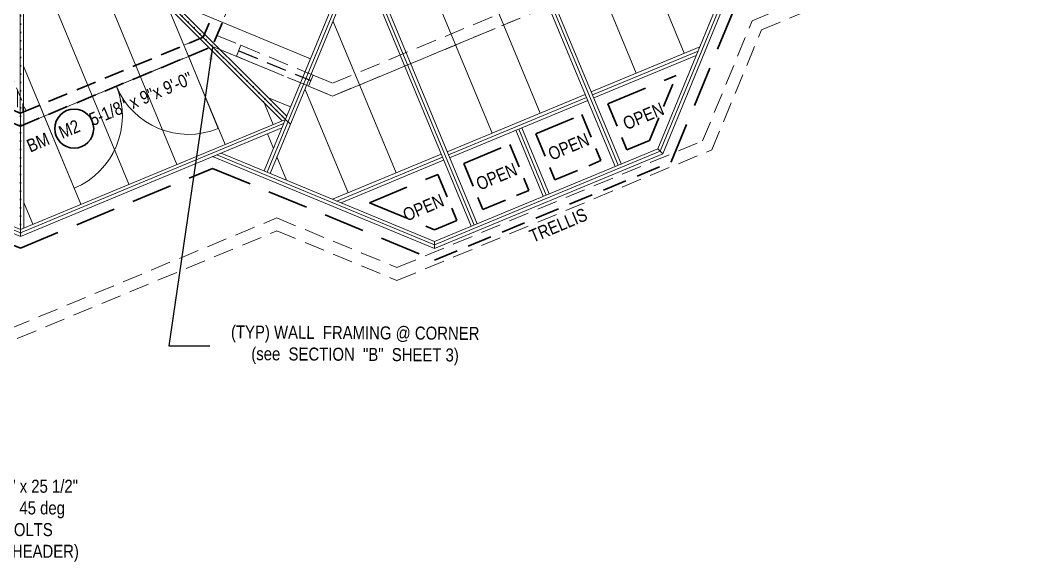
# Model space of a CAD drawing. Header units: inches. Extents: x 2775 to 14269, y 3377 to 7295.
# Drawn here: x 13626.6 to 14094.8, y 3437.5 to 3687.3 of the extents above; entities that cross this region are included whole.
import ezdxf

# ---------------------------------------------------------------- set-up
doc = ezdxf.new("R2010")
doc.units = ezdxf.units.IN
doc.header["$LTSCALE"] = 0.5
doc.header["$MEASUREMENT"] = 0
for name, pattern in [('ACAD_ISO07W100', [3, 0, -3]), ('CENTER', [2, 1.25, -0.25, 0.25, -0.25]), ('HIDDEN', [0.375, 0.25, -0.125])]:
    doc.linetypes.add(name, pattern=pattern)
for name, color, linetype, lineweight in [('BALCONY', 3, 'CONTINUOUS', 30), ('DOORS', 7, 'CONTINUOUS', 9), ('GRID', 1, 'CENTER', 20), ('LITE COVE', 7, 'HIDDEN', 30), ('MASONRY', 16, 'HIDDEN', 30), ('ROOF BEAMS', 3, 'HIDDEN', 30), ('ROOF FRAMING', 6, 'HIDDEN', 20), ('ROOFLINE', 7, 'HIDDEN', 30), ('WALLS', 7, 'HIDDEN', 9), ('WINDOWS', 5, 'HIDDEN', 9)]:
    doc.layers.add(name, color=color, linetype=linetype, lineweight=lineweight)
doc.layers.add('ROOF FRAMING TEXT', color=7, linetype='CONTINUOUS')
doc.layers.add('TEXT100', color=1, linetype='CONTINUOUS')
doc.styles.add('ARCHENT', font='technical.ttf', dxfattribs={"height": 6})
doc.styles.add('ARCHENTLTD', font='technical.ttf', dxfattribs={"height": 6})
doc.dimstyles.new('ARCHENT', dxfattribs={"dimtxt": 6, "dimasz": 6, "dimexe": 9, "dimexo": 3, "dimgap": 1, "dimtad": 0, "dimtoh": 1, "dimdec": 3, "dimzin": 0, "dimdsep": 46, "dimlunit": 4, "dimtxsty": 'ARCHENTLTD', "dimcen": 6, "dimaunit": 1, "dimadec": 0, "dimazin": 0, "dimtfac": 1, "dimtdec": 3, "dimtofl": 0, "dimtmove": 0, "dimatfit": 3, "dimfxl": 1, "dimfrac": 2, "dimtolj": 1, "dimtzin": 0, "dimarcsym": 0})

msp = doc.modelspace()

# ---------------------------------------------------------------- hatches: boundary and pattern name
at = {"layer": 'MASONRY', "lineweight": 9, "ltscale": 150}
h = msp.add_hatch(dxfattribs=at)
h.set_pattern_fill('ANSI31', color=256, scale=20, angle=45, style=0)
h.set_pattern_definition([(90, (-4.6771, -2.207), (-2.5, 4e-16), [])])
h.paths.add_polyline_path([(13560.26059, 3686.69961), (13576.91258, 3679.81606), (13578.05865, 3682.58851), (13560.25827, 3689.94678), (13541.15265, 3682.01699), (13542.30268, 3679.24617)])
h.paths.add_polyline_path([(13603.47, 3672.08405), (13602.32393, 3669.31159), (13618.97592, 3662.42804), (13626.42936, 3644.47013), (13629.20017, 3645.62016), (13621.27038, 3664.72578)])

# ---------------------------------------------------------------- linework, layer by layer
at = {"layer": 'BALCONY', "linetype": 'HIDDEN', "lineweight": 20, "ltscale": 75}
for p, q in [((13964.4532, 3687.04987), (14090.61236, 3739.4123)), ((13968.66573, 3682.84336), (14094.82488, 3735.20579)), ((13941.56299, 3631.6762), (13964.4532, 3687.04987)), ((13945.77515, 3627.46879), (13968.66573, 3682.84336)), ((13800.48025, 3573.16946), (13941.56299, 3631.6762)), ((13800.48361, 3567.21667), (13945.77515, 3627.46879)), ((13622.09594, 3545.06399), (13745.03421, 3596.08958)), ((13745.03421, 3596.08958), (13800.48025, 3573.16946)), ((13745.03846, 3590.13643), (13800.48361, 3567.21667))]:
    msp.add_line(p, q, dxfattribs=at)
at = {"layer": 'BALCONY', "color": 3, "linetype": 'HIDDEN', "lineweight": 20, "ltscale": 75}
msp.add_line((13625.21417, 3540.40329), (13745.03846, 3590.13643), dxfattribs=at)
at = {"layer": 'DOORS', "lineweight": 20, "ltscale": 75}
msp.add_line((13637.7115, 3643.03447), (13704.22021, 3670.61329), dxfattribs=at)
at = {"layer": 'DOORS', "ltscale": 75}
for p, q in [((13718.00931, 3637.38588), (13704.20946, 3670.63448)), ((13637.70982, 3643.03377), (13651.51068, 3609.78274))]:
    msp.add_line(p, q, dxfattribs=at)
at = {"layer": 'DOORS', "lineweight": 9, "ltscale": 75}
for centre, radius, start, end in [((13637.70982, 3643.03377), 36.00132, 292.5409195, 22.5220683), ((13704.20946, 3670.63448), 35.99868, 202.5409195, 292.5409195)]:
    msp.add_arc(centre, radius, start, end, dxfattribs=at)
at = {"layer": 'GRID', "ltscale": 50}
for p, q in [((13751.96271, 3763.93964), (13715.29436, 3675.23527)), ((13770.74153, 3652.31468), (13906.43667, 3708.63502)), ((13537.90287, 3675.11708), (13626.62662, 3638.43368)), ((13626.6266, 3638.43367), (13715.29436, 3675.23527)), ((13715.29436, 3675.23527), (13770.74153, 3652.31468))]:
    msp.add_line(p, q, dxfattribs=at)
at = {"layer": 'LITE COVE', "color": 7, "linetype": 'ACAD_ISO07W100', "lineweight": 30, "ltscale": 2.5}
for p, q in [((13644.19556, 3746.33421), (13751.28347, 3639.27225)), ((13626.61493, 3739.3499), (13626.68858, 3587.55907))]:
    msp.add_line(p, q, dxfattribs=at)
at = {"layer": 'ROOF BEAMS', "ltscale": 75}
for p, q in [((13746.00975, 3763.93582), (13711.0827, 3679.44214)), ((13751.96271, 3763.93964), (13715.2952, 3675.23555)), ((13542.36702, 3679.22291), (13626.62255, 3644.38691)), ((13626.661, 3644.40632), (13711.08517, 3679.41406)), ((13542.36993, 3673.27014), (13626.6266, 3638.43367)), ((13626.66389, 3638.45341), (13715.2982, 3675.20695))]:
    msp.add_line(p, q, dxfattribs=at)
at = {"layer": 'ROOF FRAMING', "color": 3, "linetype": 'Continuous', "ltscale": 150}
for p, q in [((13739.13957, 3617.76719), (13799.59425, 3763.88854)), ((13740.5258, 3617.19414), (13801.21698, 3763.88715)), ((13741.91202, 3616.62109), (13802.83971, 3763.88575)), ((13890.13613, 3654.22172), (13940.23207, 3674.9964)), ((13890.71115, 3652.83631), (13939.42485, 3673.03779)), ((13891.28616, 3651.4509), (13938.61763, 3671.07917)), ((13823.62822, 3626.64102), (13887.36497, 3653.07252)), ((13824.20323, 3625.25561), (13887.93998, 3651.68711)), ((13824.77825, 3623.8702), (13888.515, 3650.3017)), ((13626.68858, 3587.55907), (13501.95558, 3639.12084)), ((13626.68779, 3589.18251), (13503.10287, 3640.26969)), ((13626.687, 3590.80594), (13504.2501, 3641.41856)), ((13626.687, 3590.80594), (13748.98576, 3641.56673)), ((13626.68779, 3589.18282), (13748.17499, 3639.60614)), ((13748.98603, 3641.56646), (13751.28347, 3639.27225)), ((13626.68858, 3587.55907), (13747.36376, 3637.64537)), ((13867.96452, 3606.06673), (13855.2623, 3636.50832)), ((13869.34993, 3606.64174), (13856.64662, 3637.08595)), ((13870.73534, 3607.21676), (13858.03094, 3637.66358)), ((13715.34668, 3624.35667), (13817.80708, 3582.00072)), ((13717.30593, 3625.16985), (13817.80593, 3583.62431)), ((13719.26517, 3625.98304), (13817.80477, 3585.2479)), ((13770.73464, 3604.70615), (13820.85703, 3625.49181)), ((13772.69563, 3603.8955), (13821.43207, 3624.10641)), ((13920.87421, 3628.02693), (13923.17367, 3625.73318)), ((13774.65661, 3603.08485), (13822.00708, 3622.721)), ((13626.687, 3590.80594), (13626.68858, 3587.55907)), ((13817.80477, 3585.2479), (13817.80708, 3582.00072))]:
    msp.add_line(p, q, dxfattribs=at)
at = {"layer": 'ROOF FRAMING', "color": 3, "linetype": 'Continuous', "ltscale": 90}
for p, q in [((13819.24339, 3758.50681), (13866.58126, 3644.45356)), ((13797.04377, 3749.38627), (13844.41195, 3635.25999)), ((13848.59963, 3746.47159), (13901.15681, 3619.84321)), ((13850.50412, 3745.79599), (13902.54222, 3620.41822)), ((13852.5138, 3744.8669), (13903.92763, 3620.99324)), ((13881.87007, 3732.83168), (13910.91986, 3662.84069)), ((13922.02394, 3626.88005), (13963.41838, 3727.31863)), ((13923.17367, 3625.73318), (13965.37557, 3728.13097)), ((13920.87421, 3628.02693), (13961.46119, 3726.5063)), ((13784.07193, 3718.03282), (13836.04261, 3592.81752)), ((13784.88267, 3719.99241), (13837.42801, 3593.39254)), ((13913.18341, 3719.9941), (13933.08917, 3672.03426)), ((13783.26119, 3716.07323), (13834.6572, 3592.24251)), ((13771.10009, 3686.67937), (13800.07332, 3616.87285)), ((13758.12825, 3655.32591), (13777.90401, 3607.67928)), ((13740.63978, 3634.85458), (13743.4289, 3628.13465)), ((13745.05479, 3624.2173), (13749.5115, 3613.47955)), ((13817.80477, 3585.2479), (13920.87421, 3628.02693)), ((13817.80593, 3583.62431), (13922.02394, 3626.88005)), ((13817.80708, 3582.00072), (13923.17367, 3625.73318))]:
    msp.add_line(p, q, dxfattribs=at)
at = {"layer": 'ROOF FRAMING', "linetype": 'Continuous', "ltscale": 150}
for p, q in [((13643.88687, 3746.51794), (13748.98603, 3641.56646)), ((13644.94678, 3747.57935), (13749.60665, 3643.06653)), ((13642.82695, 3745.45654), (13747.48622, 3640.94433)), ((13626.61493, 3739.3499), (13626.687, 3590.80594)), ((13628.11493, 3739.35063), (13628.1867, 3591.42901)), ((13650.27199, 3738.04648), (13698.93761, 3620.79421)), ((13628.12005, 3728.81106), (13676.77106, 3611.59397)), ((13696.64829, 3695.95049), (13760.50074, 3669.47314)), ((13694.5472, 3693.9793), (13721.10415, 3629.99444)), ((13628.15046, 3666.1307), (13654.60452, 3602.39374)), ((13738.82241, 3649.91212), (13743.27069, 3639.19468)), ((13741.14256, 3651.51873), (13751.3078, 3647.30357)), ((13628.29189, 3603.18286), (13632.43797, 3593.1935))]:
    msp.add_line(p, q, dxfattribs=at)
at = {"layer": 'ROOFLINE', "linetype": 'HIDDEN', "ltscale": 150}
for p, q in [((13927.00611, 3621.91027), (13969.20801, 3724.30806)), ((13897.82148, 3648.7482), (13929.40407, 3661.84543)), ((13864.58458, 3634.91659), (13885.81564, 3643.76224)), ((13831.31357, 3621.16749), (13852.55909, 3629.97797)), ((13626.68037, 3582.1421), (13715.35052, 3618.9447)), ((13715.35052, 3618.9447), (13817.81092, 3576.58875)), ((13787.72683, 3603.09216), (13819.30519, 3616.18764)), ((13787.72683, 3603.09216), (13817.80799, 3590.65696)), ((13618.41279, 3585.56038), (13626.68037, 3582.1421))]:
    msp.add_line(p, q, dxfattribs=at)
at = {"layer": 'ROOFLINE', "linetype": 'HIDDEN', "ltscale": 90}
msp.add_line((13917.03888, 3631.84279), (13929.40407, 3661.84543), dxfattribs=at)
at = {"layer": 'ROOFLINE', "color": 7, "linetype": 'HIDDEN', "ltscale": 90}
for p, q in [((13897.82148, 3648.7482), (13906.63101, 3627.523)), ((13885.81564, 3643.76224), (13894.62414, 3622.53954)), ((13864.58458, 3634.91659), (13873.38115, 3613.72263)), ((13852.55909, 3629.97797), (13861.37428, 3608.73914)), ((13831.31357, 3621.16749), (13840.13141, 3599.92228)), ((13819.30519, 3616.18764), (13828.12452, 3594.93884))]:
    msp.add_line(p, q, dxfattribs=at)
at = {"layer": 'ROOFLINE', "linetype": 'HIDDEN', "lineweight": 30, "ltscale": 90}
for p, q in [((13906.63101, 3627.523), (13917.03888, 3631.84279)), ((13817.81092, 3576.58875), (13927.00611, 3621.91027)), ((13873.38115, 3613.72263), (13894.62414, 3622.53954)), ((13840.13141, 3599.92228), (13861.37428, 3608.73914)), ((13817.80799, 3590.65696), (13828.12452, 3594.93884))]:
    msp.add_line(p, q, dxfattribs=at)
at = {"layer": 'TEXT100', "color": 3, "linetype": 'Continuous', "lineweight": 30, "ltscale": 5}
msp.add_circle((13651.49844, 3637.28527), 9, dxfattribs=at)
at = {"layer": 'WALLS', "color": 4, "ltscale": 75}
for p, q in [((13770.7382, 3658.26748), (13902.2805, 3712.81782)), ((13770.74153, 3652.31468), (13906.4128, 3708.5773)), ((13717.3963, 3680.31841), (13728.48455, 3675.73465)), ((13702.10274, 3675.715), (13711.0827, 3679.44214)), ((13726.38326, 3670.65156), (13728.48455, 3675.73465)), ((13704.20946, 3670.63448), (13715.29512, 3675.23559)), ((13715.29512, 3675.23559), (13726.38337, 3670.65183)), ((13759.65262, 3656.89839), (13761.75391, 3661.98148)), ((13761.75391, 3661.98148), (13770.7382, 3658.26748)), ((13759.65273, 3656.89866), (13770.74153, 3652.31468)), ((13626.62255, 3644.38691), (13635.60311, 3648.1143)), ((13626.6266, 3638.43367), (13637.70982, 3643.03377))]:
    msp.add_line(p, q, dxfattribs=at)
at = {"layer": 'WALLS', "color": 4, "ltscale": 50}
for p, q in [((13702.10274, 3675.71501), (13704.20946, 3670.63448)), ((13635.60311, 3648.1143), (13637.70982, 3643.03377))]:
    msp.add_line(p, q, dxfattribs=at)
at = {"layer": 'WALLS', "color": 4, "lineweight": 20, "ltscale": 75}
for p, q in [((13728.48455, 3675.73465), (13761.75391, 3661.98148)), ((13726.38337, 3670.65183), (13759.65273, 3656.89866))]:
    msp.add_line(p, q, dxfattribs=at)
at = {"layer": 'WALLS', "ltscale": 50}
msp.add_line((13621.27038, 3664.72578), (13629.20017, 3645.62016), dxfattribs=at)
at = {"layer": 'WINDOWS', "lineweight": 25, "ltscale": 75}
msp.add_line((13727.43391, 3673.19311), (13760.70327, 3659.43994), dxfattribs=at)

# ---------------------------------------------------------------- texts
at = {"layer": 'ROOF FRAMING TEXT', "color": 7, "linetype": 'Continuous', "ltscale": 25, "char_height": 6, "width": 26.5, "attachment_point": 1, "rotation": 22.7519216, "style": 'ARCHENTLTD'}
for insert in [(13904.06895, 3642.04484), (13869.54337, 3627.98442), (13836.29351, 3614.18405), (13802.5071, 3599.8833)]:
    msp.add_mtext('{\\fTechnical|b0|i0|c0|p34;OPEN}', dxfattribs=dict(at, insert=insert))
at = {"layer": 'ROOF FRAMING TEXT', "color": 7, "linetype": 'Continuous', "ltscale": 25, "insert": (13860.91152, 3590.09042), "char_height": 6, "attachment_point": 1, "rotation": 22.7519217, "style": 'ARCHENTLTD'}
msp.add_mtext('TRELLIS', dxfattribs=at)
at = {"layer": 'ROOF FRAMING TEXT', "color": 7, "linetype": 'Continuous', "lineweight": 9, "insert": (13781.12703, 3532.26004), "char_height": 6, "attachment_point": 5, "rotation": 359.6375, "style": 'ARCHENTLTD'}
msp.add_mtext('(TYP) WALL  FRAMING @ CORNER\\P(see  SECTION  "B"  SHEET 3)\\P  ', dxfattribs=at)
at = {"layer": 'ROOF FRAMING TEXT', "linetype": 'Continuous', "ltscale": 0.065, "insert": (13561.26297, 3475.32335), "char_height": 6, "attachment_point": 1, "style": 'ARCHENT'}
msp.add_mtext('SIMPSON  HST3  3" x 25 1/2" \\P3 ga. PLATE  BENT  45 deg\\Pw/ (6)  3/4" THRU  BOLTS\\P(TYP  GREAT  RM  HEADER) ', dxfattribs=at)
at = {"layer": 'TEXT100', "color": 3, "linetype": 'Continuous', "lineweight": 5, "insert": (13628.88242, 3631.71573), "char_height": 6, "attachment_point": 1, "rotation": 22.9511111, "style": 'ARCHENTLTD'}
msp.add_mtext('BM   M2   5-1/8" x 9"x 9\'-0" \\P\\P  ', dxfattribs=at)

# ---------------------------------------------------------------- leaders
at = {"layer": 'ROOF FRAMING TEXT', "color": 7, "lineweight": 9, "ltscale": 50}
msp.add_leader([(13715.36405, 3674.82193), (13695.21423, 3537.11669), (13714.14423, 3537.11669)], dimstyle='ARCHENT', override={"dimgap": 1, "dimtad": 0}, dxfattribs=at)

doc.saveas('drawing.dxf')
